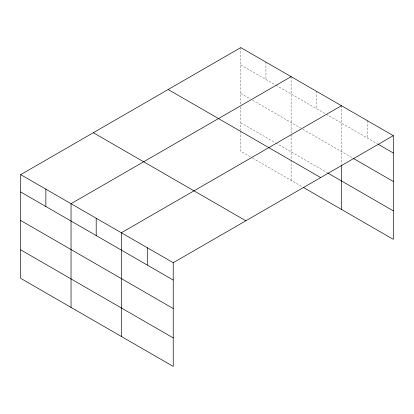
<?xml version="1.0" encoding="UTF-8"?>
<svg xmlns="http://www.w3.org/2000/svg" width="414" height="414" viewBox="0 0 414 414"><rect width="100%" height="100%" fill="white"/><g stroke="black" fill="none" stroke-linecap="round" stroke-linejoin="round"><path stroke-width="0.31" stroke-dasharray="2.07 1.55" d="M240.772 64.931L275.45 84.948M276.009 85.268L325.782 114.01M326.341 114.331L377.299 143.751M240.772 93.429L250.279 98.92M252.519 100.209L300.616 127.978M302.851 129.272L352.474 157.92M240.772 122.792L275.45 142.809M276.009 143.135L327.458 172.84M250.279 156.782L240.772 151.291L240.772 131.026M252.519 158.076L302.292 186.812M367.368 120.681L367.368 138.017M341.441 105.71L341.441 164.317M316.275 91.178L316.275 108.52M291.109 76.647L291.109 133.981M291.109 134.617L291.109 159.452M291.109 160.083L291.109 180.354M265.938 62.121L265.938 79.457M240.772 47.589L240.772 104.281M240.772 106.833L240.772 130.394"/><path stroke-width="0.62" d="M20.7 174.646L173.228 262.709L173.228 366.411L20.7 278.353L20.7 174.646L240.772 47.589L393.3 135.647L393.3 239.354L303.41 187.454M291.109 76.647L71.032 203.709L71.032 307.411M341.441 105.71L121.369 232.766L121.369 336.473M173.228 262.709L393.3 135.647M378.406 144.388L393.3 152.989M353.028 158.236L393.3 181.487M328.017 173.161L393.3 210.855M168.151 89.517L320.674 177.58M93.326 132.718L245.849 220.776M20.7 191.987L173.228 280.045M20.7 220.486L173.228 308.549M20.7 249.849L173.228 337.912M341.441 165.59L341.441 209.412M147.296 247.738L147.296 265.079M96.198 218.235L96.198 235.576M45.866 189.177L45.866 206.519"/></g></svg>
